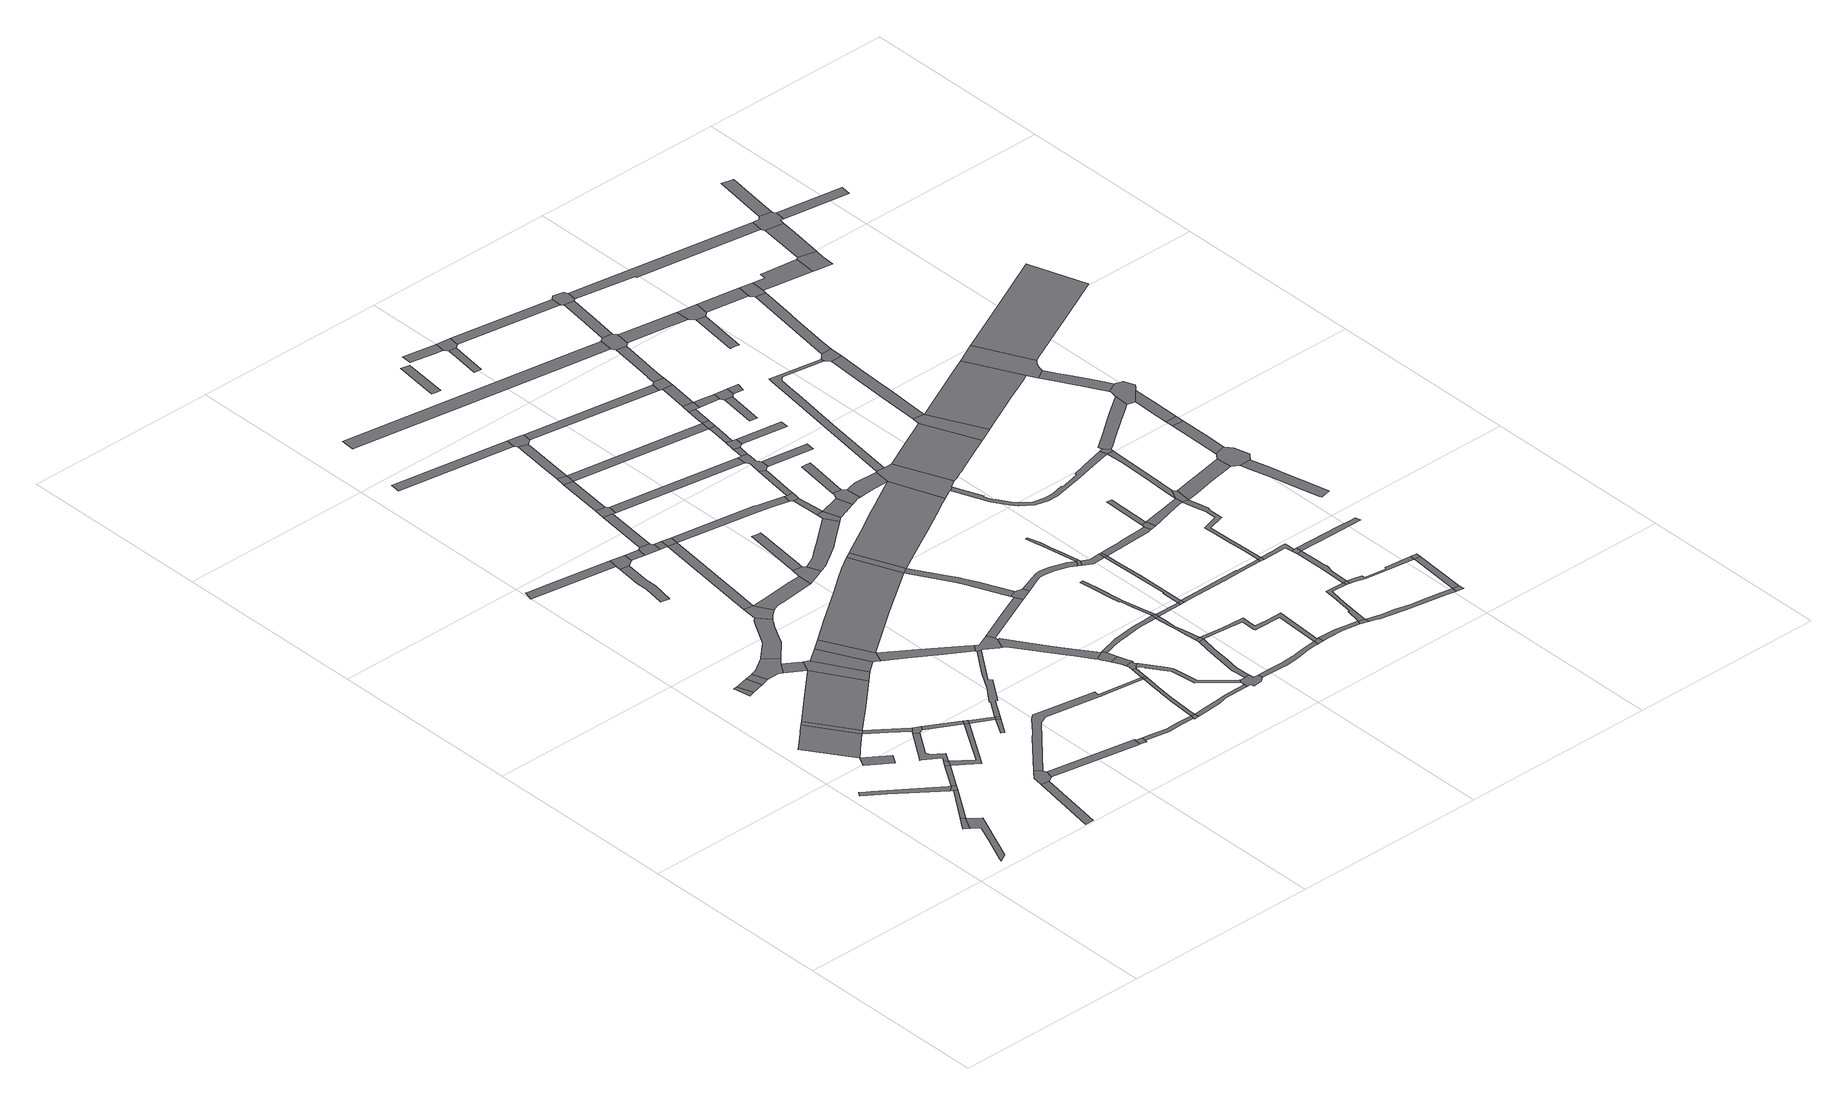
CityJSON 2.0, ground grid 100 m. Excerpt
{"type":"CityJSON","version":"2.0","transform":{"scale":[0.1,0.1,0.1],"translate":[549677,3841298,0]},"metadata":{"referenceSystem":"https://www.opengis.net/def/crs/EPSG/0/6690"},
"CityObjects":{
"road1":{"type":"Road","attributes":{"RoadStructureAttribute.sectionType":"1"},"geometry":[{"type":"MultiSurface","lod":"1","boundaries":[[[0,1,2,3,4,5,6,7,8,9,10,11,12]]]}]},
"road2":{"type":"Road","geometry":[{"type":"MultiSurface","lod":"1","boundaries":[[[13,14,15,16,6,5]]]}]},
"road3":{"type":"Road","attributes":{"RoadStructureAttribute.sectionType":"1"},"geometry":[{"type":"MultiSurface","lod":"1","boundaries":[[[17,18,19,20,21,22,23,24,25,26,27,28,29]]]}]},
"road4":{"type":"Road","attributes":{"RoadStructureAttribute.sectionType":"1"},"geometry":[{"type":"MultiSurface","lod":"1","boundaries":[[[30,13,5,31]]]}]},
"road5":{"type":"Road","geometry":[{"type":"MultiSurface","lod":"1","boundaries":[[[29,28,30,31,32]]]}]},
"road6":{"type":"Road","geometry":[{"type":"MultiSurface","lod":"1","boundaries":[[[33,34,35,36]]]}]},
"road7":{"type":"Road","attributes":{"RoadStructureAttribute.sectionType":"1"},"geometry":[{"type":"MultiSurface","lod":"1","boundaries":[[[37,38,39,40,35,41,42,43]]]}]},
"road8":{"type":"Road","attributes":{"RoadStructureAttribute.sectionType":"1"},"geometry":[{"type":"MultiSurface","lod":"1","boundaries":[[[44,29,32,45]]]}]},
"road9":{"type":"Road","geometry":[{"type":"MultiSurface","lod":"1","boundaries":[[[46,47,37,43,48,49]]]}]},
"road10":{"type":"Road","geometry":[{"type":"MultiSurface","lod":"1","boundaries":[[[50,44,45,51]]]}]},
"road11":{"type":"Road","attributes":{"RoadStructureAttribute.sectionType":"1"},"geometry":[{"type":"MultiSurface","lod":"1","boundaries":[[[52,53,54,55]]]}]},
"road12":{"type":"Road","geometry":[{"type":"MultiSurface","lod":"1","boundaries":[[[56,57,58,59,60]]]}]},
"road13":{"type":"Road","attributes":{"RoadStructureAttribute.sectionType":"1"},"geometry":[{"type":"MultiSurface","lod":"1","boundaries":[[[61,62,63,64,65,50,51,66,67,68,69]]]}]},
"road14":{"type":"Road","attributes":{"RoadStructureAttribute.sectionType":"1"},"geometry":[{"type":"MultiSurface","lod":"1","boundaries":[[[70,71,72,56,60,73]]]}]},
"road15":{"type":"Road","attributes":{"RoadStructureAttribute.sectionType":"1"},"geometry":[{"type":"MultiSurface","lod":"1","boundaries":[[[49,48,74,75,76]]]}]},
"road16":{"type":"Road","attributes":{"RoadStructureAttribute.sectionType":"1"},"geometry":[{"type":"MultiSurface","lod":"1","boundaries":[[[77,78,79,70,73,80,81]]]}]},
"road17":{"type":"Road","geometry":[{"type":"MultiSurface","lod":"1","boundaries":[[[82,83,52,55,84,85,86]]]}]},
"road18":{"type":"Road","attributes":{"RoadStructureAttribute.sectionType":"1"},"geometry":[{"type":"MultiSurface","lod":"1","boundaries":[[[87,88,51,45,89,90]]]}]},
"road19":{"type":"Road","geometry":[{"type":"MultiSurface","lod":"1","boundaries":[[[76,75,61,69,91,92]]]}]},
"road20":{"type":"Road","attributes":{"RoadStructureAttribute.sectionType":"1"},"geometry":[{"type":"MultiSurface","lod":"1","boundaries":[[[93,94,95,46,49,96,97,98]]]}]},
"road21":{"type":"Road","geometry":[{"type":"MultiSurface","lod":"1","boundaries":[[[99,100,77,81,101,102,103,104,105,106]]]}]},
"road22":{"type":"Road","attributes":{"RoadStructureAttribute.sectionType":"1"},"geometry":[{"type":"MultiSurface","lod":"1","boundaries":[[[92,91,87,107]]]}]},
"road23":{"type":"Road","attributes":{"RoadStructureAttribute.sectionType":"1"},"geometry":[{"type":"MultiSurface","lod":"1","boundaries":[[[104,103,93,108]]]}]},
"road24":{"type":"Road","geometry":[{"type":"MultiSurface","lod":"1","boundaries":[[[107,87,90,109]]]}]},
"road25":{"type":"Road","attributes":{"RoadStructureAttribute.sectionType":"1"},"geometry":[{"type":"MultiSurface","lod":"1","boundaries":[[[110,111,112,113,114,115,116,117]]]}]},
"road26":{"type":"Road","attributes":{"RoadStructureAttribute.sectionType":"1"},"geometry":[{"type":"MultiSurface","lod":"1","boundaries":[[[118,85,84,119,120,121]]]}]},
"road27":{"type":"Road","attributes":{"RoadStructureAttribute.sectionType":"1"},"geometry":[{"type":"MultiSurface","lod":"1","boundaries":[[[122,109,90,123,124]]]}]},
"road28":{"type":"Road","geometry":[{"type":"MultiSurface","lod":"1","boundaries":[[[125,108,93,98,126,127]]]}]},
"road29":{"type":"Road","geometry":[{"type":"MultiSurface","lod":"1","boundaries":[[[123,128,129,130]]]}]},
"road30":{"type":"Road","attributes":{"RoadStructureAttribute.sectionType":"1"},"geometry":[{"type":"MultiSurface","lod":"1","boundaries":[[[131,132,133,134,135,136,137,99,106,138,139,140,141,142,143,144,145]]]}]},
"road31":{"type":"Road","geometry":[{"type":"MultiSurface","lod":"1","boundaries":[[[124,123,130,146]]]}]},
"road32":{"type":"Road","attributes":{"RoadStructureAttribute.sectionType":"1"},"geometry":[{"type":"MultiSurface","lod":"1","boundaries":[[[147,127,126,148]]]}]},
"road33":{"type":"Road","attributes":{"RoadStructureAttribute.sectionType":"1"},"geometry":[{"type":"MultiSurface","lod":"1","boundaries":[[[149,150,151,152,153,154,155,156]]]}]},
"road34":{"type":"Road","geometry":[{"type":"MultiSurface","lod":"1","boundaries":[[[157,158,147,148,159,160,161]]]}]},
"road35":{"type":"Road","geometry":[{"type":"MultiSurface","lod":"1","boundaries":[[[162,131,145,163,164,165]]]}]},
"road36":{"type":"Road","geometry":[{"type":"MultiSurface","lod":"1","boundaries":[[[121,120,166,167,168]]]}]},
"road37":{"type":"Road","attributes":{"RoadStructureAttribute.sectionType":"1"},"geometry":[{"type":"MultiSurface","lod":"1","boundaries":[[[169,170,171,172,173,174,175,176,177,82,86,178,179,180,181,182,183,184]]]}]},
"road38":{"type":"Road","geometry":[{"type":"MultiSurface","lod":"1","boundaries":[[[117,116,149,156,185,186]]]}]},
"road39":{"type":"Road","attributes":{"RoadStructureAttribute.sectionType":"1"},"geometry":[{"type":"MultiSurface","lod":"1","boundaries":[[[187,188,189,190,191,124,146,192,193,194,195,196,197,198,199]]]}]},
"road40":{"type":"Road","attributes":{"RoadStructureAttribute.sectionType":"1"},"geometry":[{"type":"MultiSurface","lod":"1","boundaries":[[[186,185,200,201]]]}]},
"road41":{"type":"Road","attributes":{"RoadStructureAttribute.sectionType":"1"},"geometry":[{"type":"MultiSurface","lod":"1","boundaries":[[[202,203,161,160,204,205,206,207]]]}]},
"road42":{"type":"Road","attributes":{"RoadStructureAttribute.sectionType":"1"},"geometry":[{"type":"MultiSurface","lod":"1","boundaries":[[[208,209,162,165,210,211]]]}]},
"road43":{"type":"Road","attributes":{"RoadStructureAttribute.sectionType":"1"},"geometry":[{"type":"MultiSurface","lod":"1","boundaries":[[[212,213,214,168,167,215,216,217,218]]]}]},
"road44":{"type":"Road","geometry":[{"type":"MultiSurface","lod":"1","boundaries":[[[219,201,200,220,221,222]]]}]},
"road45":{"type":"Road","attributes":{"RoadStructureAttribute.sectionType":"1"},"geometry":[{"type":"MultiSurface","lod":"1","boundaries":[[[223,224,225,165,164,226,227,228,229,230,231,232,233]]]}]},
"road46":{"type":"Road","attributes":{"RoadStructureAttribute.sectionType":"1"},"geometry":[{"type":"MultiSurface","lod":"1","boundaries":[[[221,220,208,234]]]}]},
"road47":{"type":"Road","attributes":{"RoadStructureAttribute.sectionType":"1"},"geometry":[{"type":"MultiSurface","lod":"1","boundaries":[[[235,219,222,236]]]}]},
"road48":{"type":"Road","geometry":[{"type":"MultiSurface","lod":"1","boundaries":[[[234,208,211,237]]]}]},
"road49":{"type":"Road","attributes":{"RoadStructureAttribute.sectionType":"1"},"geometry":[{"type":"MultiSurface","lod":"1","boundaries":[[[238,239,240,241,242,157,161,243,244,245,246,247]]]}]},
"road50":{"type":"Road","attributes":{"RoadStructureAttribute.sectionType":"1"},"geometry":[{"type":"MultiSurface","lod":"1","boundaries":[[[248,249,250,251]]]}]},
"road51":{"type":"Road","geometry":[{"type":"MultiSurface","lod":"1","boundaries":[[[218,217,252,253,254]]]}]},
"road52":{"type":"Road","geometry":[{"type":"MultiSurface","lod":"1","boundaries":[[[255,256,257,258,259,207,206,260,187,199,261,262,263,264,265,266,267]]]}]},
"road53":{"type":"Road","geometry":[{"type":"MultiSurface","lod":"1","boundaries":[[[268,235,236,269,270,271]]]}]},
"road54":{"type":"Road","attributes":{"RoadStructureAttribute.sectionType":"1"},"geometry":[{"type":"MultiSurface","lod":"1","boundaries":[[[183,272,273,274,218,254,275,276,277,278,279]]]}]},
"road55":{"type":"Road","geometry":[{"type":"MultiSurface","lod":"1","boundaries":[[[280,223,233,281,282,283,284]]]}]},
"road56":{"type":"Road","attributes":{"RoadStructureAttribute.sectionType":"1"},"geometry":[{"type":"MultiSurface","lod":"1","boundaries":[[[285,268,271,286]]]}]},
"road57":{"type":"Road","attributes":{"RoadStructureAttribute.sectionType":"1"},"geometry":[{"type":"MultiSurface","lod":"1","boundaries":[[[287,288,289,290,266,265,291,292,293,294,295,296,297]]]}]},
"road58":{"type":"Road","geometry":[{"type":"MultiSurface","lod":"1","boundaries":[[[298,285,286,299]]]}]},
"road59":{"type":"Road","attributes":{"RoadStructureAttribute.sectionType":"1"},"geometry":[{"type":"MultiSurface","lod":"1","boundaries":[[[300,301,302,303,304,280,284]]]}]},
"road60":{"type":"Road","geometry":[{"type":"MultiSurface","lod":"1","boundaries":[[[184,183,279,305]]]}]},
"road61":{"type":"Road","attributes":{"RoadStructureAttribute.sectionType":"1"},"geometry":[{"type":"MultiSurface","lod":"1","boundaries":[[[306,184,305,307]]]}]},
"road62":{"type":"Road","attributes":{"RoadStructureAttribute.sectionType":"1"},"geometry":[{"type":"MultiSurface","lod":"1","boundaries":[[[308,309,310,311,254,253,312,313,314,315,316,317]]]}]},
"road63":{"type":"Road","geometry":[{"type":"MultiSurface","lod":"1","boundaries":[[[318,297,296,319,320,321,322,323,324]]]}]},
"road64":{"type":"Road","geometry":[{"type":"MultiSurface","lod":"1","boundaries":[[[325,326,327,328,329,306,307,330,331]]]}]},
"road65":{"type":"Road","attributes":{"RoadStructureAttribute.sectionType":"1"},"geometry":[{"type":"MultiSurface","lod":"1","boundaries":[[[332,322,321,333,327,326]]]}]},
"road66":{"type":"Road","attributes":{"RoadStructureAttribute.sectionType":"1"},"geometry":[{"type":"MultiSurface","lod":"1","boundaries":[[[334,335,298,299,336]]]}]},
"road67":{"type":"Road","attributes":{"RoadStructureAttribute.sectionType":"1"},"geometry":[{"type":"MultiSurface","lod":"1","boundaries":[[[337,338,255,267,339]]]}]},
"road68":{"type":"Road","attributes":{"RoadStructureAttribute.sectionType":"1"},"geometry":[{"type":"MultiSurface","lod":"1","boundaries":[[[340,341,237,211,342,343,344,345,346,347]]]}]},
"road69":{"type":"Road","attributes":{"RoadStructureAttribute.sectionType":"1"},"geometry":[{"type":"MultiSurface","lod":"1","boundaries":[[[348,349,350,351,352,353,331,330,354,355,356,357,358,359]]]}]},
"road70":{"type":"Road","geometry":[{"type":"MultiSurface","lod":"1","boundaries":[[[360,251,250,334,336,361,362]]]}]},
"road71":{"type":"Road","geometry":[{"type":"MultiSurface","lod":"1","boundaries":[[[363,364,238,247,365]]]}]},
"road72":{"type":"Road","attributes":{"RoadStructureAttribute.sectionType":"1"},"geometry":[{"type":"MultiSurface","lod":"1","boundaries":[[[366,367,368,369,283,282,370,371,372,373,374]]]}]},
"road73":{"type":"Road","attributes":{"RoadStructureAttribute.sectionType":"1"},"geometry":[{"type":"MultiSurface","lod":"1","boundaries":[[[375,376,377,378,379,380,365,247,381,382,383,384,385,386,387]]]}]},
"road74":{"type":"Road","attributes":{"RoadStructureAttribute.sectionType":"1"},"geometry":[{"type":"MultiSurface","lod":"1","boundaries":[[[270,269,388,389]]]}]},
"road75":{"type":"Road","geometry":[{"type":"MultiSurface","lod":"1","boundaries":[[[390,391,392,393,394,395,359,358,396,397,398,399,317,316,400,401,402,403,404]]]}]},
"road76":{"type":"Road","attributes":{"RoadStructureAttribute.sectionType":"1"},"geometry":[{"type":"MultiSurface","lod":"1","boundaries":[[[405,406,407,408,318,324,409,410,411,412,413]]]}]},
"road77":{"type":"Road","geometry":[{"type":"MultiSurface","lod":"1","boundaries":[[[414,387,386,337,339,415,416,417]]]}]},
"road78":{"type":"Road","attributes":{"RoadStructureAttribute.sectionType":"1"},"geometry":[{"type":"MultiSurface","lod":"1","boundaries":[[[418,419,420,421,422,423,424,425,426,427,393,392]]]}]},
"road79":{"type":"Road","attributes":{"RoadStructureAttribute.sectionType":"1"},"geometry":[{"type":"MultiSurface","lod":"1","boundaries":[[[428,429,430,431,432]]]}]},
"road80":{"type":"Road","attributes":{"RoadStructureAttribute.sectionType":"1"},"geometry":[{"type":"MultiSurface","lod":"1","boundaries":[[[299,286,433,434]]]}]},
"road81":{"type":"Road","geometry":[{"type":"MultiSurface","lod":"1","boundaries":[[[435,436,366,374,437]]]}]},
"road82":{"type":"Road","attributes":{"RoadStructureAttribute.sectionType":"1"},"geometry":[{"type":"MultiSurface","lod":"1","boundaries":[[[438,439,440,441,442,443,444,445]]]}]},
"road83":{"type":"Road","attributes":{"RoadStructureAttribute.sectionType":"1"},"geometry":[{"type":"MultiSurface","lod":"1","boundaries":[[[446,436,435,447,448]]]}]},
"road84":{"type":"Road","geometry":[{"type":"MultiSurface","lod":"1","boundaries":[[[449,450,423,422]]]}]},
"road85":{"type":"Road","geometry":[{"type":"MultiSurface","lod":"1","boundaries":[[[347,346,451,446,448,452,453,454,455]]]}]},
"road86":{"type":"Road","attributes":{"RoadStructureAttribute.sectionType":"1"},"geometry":[{"type":"MultiSurface","lod":"1","boundaries":[[[456,457,458,459,413,460,461,462,450,449]]]}]},
"road87":{"type":"Road","attributes":{"RoadStructureAttribute.sectionType":"1"},"geometry":[{"type":"MultiSurface","lod":"1","boundaries":[[[463,435,437,464,465,466,467,468,469]]]}]},
"road88":{"type":"Road","geometry":[{"type":"MultiSurface","lod":"1","boundaries":[[[405,413,459,470]]]}]},
"road89":{"type":"Road","attributes":{"RoadStructureAttribute.sectionType":"1"},"geometry":[{"type":"MultiSurface","lod":"1","boundaries":[[[471,472,473,474,475,476,477,404,403,478,479,480,481,482,483,484]]]}]},
"road90":{"type":"Road","attributes":{"RoadStructureAttribute.sectionType":"1"},"geometry":[{"type":"MultiSurface","lod":"1","boundaries":[[[485,486,487,488,489,490,491,492,493,494,495,363,365,496,497,498,499,500,501,502,503]]]}]},
"road91":{"type":"Road","attributes":{"RoadStructureAttribute.sectionType":"1"},"geometry":[{"type":"MultiSurface","lod":"1","boundaries":[[[504,505,455,454,506,507,508]]]}]},
"road92":{"type":"Road","attributes":{"RoadStructureAttribute.sectionType":"1"},"geometry":[{"type":"MultiSurface","lod":"1","boundaries":[[[509,510,511,512,513,514,515,516,517,518,405,470]]]}]},
"road93":{"type":"Road","attributes":{"RoadStructureAttribute.sectionType":"1"},"geometry":[{"type":"MultiSurface","lod":"1","boundaries":[[[519,520,521,522,523,417,416,524,525,526,527,528,529,530]]]}]},
"road94":{"type":"Road","attributes":{"RoadStructureAttribute.sectionType":"1"},"geometry":[{"type":"MultiSurface","lod":"1","boundaries":[[[362,361,531,532]]]}]},
"road95":{"type":"Road","attributes":{"RoadStructureAttribute.sectionType":"1"},"geometry":[{"type":"MultiSurface","lod":"1","boundaries":[[[470,459,533,534,535]]]}]},
"road96":{"type":"Road","attributes":{"RoadStructureAttribute.sectionType":"1"},"geometry":[{"type":"MultiSurface","lod":"1","boundaries":[[[536,537,538,539,540]]]}]},
"road97":{"type":"Road","geometry":[{"type":"MultiSurface","lod":"1","boundaries":[[[541,542,463,469,543,544,545,546,547,548,549,550]]]}]},
"road98":{"type":"Road","attributes":{"RoadStructureAttribute.sectionType":"1"},"geometry":[{"type":"MultiSurface","lod":"1","boundaries":[[[551,552,553,554,555,556,449,422,557,558,559,560,561,562,563,471,564]]]}]},
"road99":{"type":"Road","geometry":[{"type":"MultiSurface","lod":"1","boundaries":[[[389,388,565,566,567,504,508,568,569,570,571,572,573,574,575,576,577]]]}]},
"road100":{"type":"Road","geometry":[{"type":"MultiSurface","lod":"1","boundaries":[[[578,579,580,581]]]}]},
"road101":{"type":"Road","attributes":{"RoadStructureAttribute.sectionType":"1"},"geometry":[{"type":"MultiSurface","lod":"1","boundaries":[[[582,583,584,577,576,585]]]}]},
"road102":{"type":"Road","geometry":[{"type":"MultiSurface","lod":"1","boundaries":[[[586,535,534,587]]]}]},
"road103":{"type":"Road","attributes":{"RoadStructureAttribute.sectionType":"1"},"geometry":[{"type":"MultiSurface","lod":"1","boundaries":[[[588,589,590,591,541,550]]]}]},
"road104":{"type":"Road","geometry":[{"type":"MultiSurface","lod":"1","boundaries":[[[592,530,529,593,594]]]}]},
"road105":{"type":"Road","geometry":[{"type":"MultiSurface","lod":"1","boundaries":[[[595,582,585,596,597,598,599,600,601]]]}]},
"road106":{"type":"Road","geometry":[{"type":"MultiSurface","lod":"1","boundaries":[[[540,539,578,581,602,603]]]}]},
"road107":{"type":"Road","geometry":[{"type":"MultiSurface","lod":"1","boundaries":[[[604,564,471,484,605]]]}]},
"road108":{"type":"Road","attributes":{"RoadStructureAttribute.sectionType":"1"},"geometry":[{"type":"MultiSurface","lod":"1","boundaries":[[[606,607,608,609,610,611,612,613,614,530,592]]]}]},
"road109":{"type":"Road","geometry":[{"type":"MultiSurface","lod":"1","boundaries":[[[615,616,548,547,617,618,619,620,621,485,622]]]}]},
"road110":{"type":"Road","attributes":{"RoadStructureAttribute.sectionType":"1"},"geometry":[{"type":"MultiSurface","lod":"1","boundaries":[[[623,624,595,601,625,626]]]}]},
"road111":{"type":"Road","attributes":{"RoadStructureAttribute.sectionType":"1"},"geometry":[{"type":"MultiSurface","lod":"1","boundaries":[[[627,628,629,630,631,632,633,634,635,636,637,535,586]]]}]},
"road112":{"type":"Road","attributes":{"RoadStructureAttribute.sectionType":"1"},"geometry":[{"type":"MultiSurface","lod":"1","boundaries":[[[638,594,593,639,632,640]]]}]},
"road113":{"type":"Road","attributes":{"RoadStructureAttribute.sectionType":"1"},"geometry":[{"type":"MultiSurface","lod":"1","boundaries":[[[641,642,643,644,571,570]]]}]},
"road114":{"type":"Road","geometry":[{"type":"MultiSurface","lod":"1","boundaries":[[[434,433,623,626,645,646]]]}]},
"road115":{"type":"Road","geometry":[{"type":"MultiSurface","lod":"1","boundaries":[[[647,640,632,631]]]}]},
"road116":{"type":"Road","attributes":{"RoadStructureAttribute.sectionType":"1"},"geometry":[{"type":"MultiSurface","lod":"1","boundaries":[[[648,649,650,434,646,651]]]}]},
"road117":{"type":"Road","attributes":{"RoadStructureAttribute.sectionType":"1"},"geometry":[{"type":"MultiSurface","lod":"1","boundaries":[[[652,653,654,599,598]]]}]},
"road118":{"type":"Road","attributes":{"RoadStructureAttribute.sectionType":"1"},"geometry":[{"type":"MultiSurface","lod":"1","boundaries":[[[655,656,604,605,657,658,659,660]]]}]},
"road119":{"type":"Road","geometry":[{"type":"MultiSurface","lod":"1","boundaries":[[[661,648,651,662,663,664]]]}]},
"road120":{"type":"Road","geometry":[{"type":"MultiSurface","lod":"1","boundaries":[[[665,666,622,485,503,667,668,669,670,671,672,673,674]]]}]},
"road121":{"type":"Road","attributes":{"RoadStructureAttribute.sectionType":"1"},"geometry":[{"type":"MultiSurface","lod":"1","boundaries":[[[675,676,677,661,664,678]]]}]},
"road122":{"type":"Road","attributes":{"RoadStructureAttribute.sectionType":"1"},"geometry":[{"type":"MultiSurface","lod":"1","boundaries":[[[679,680,681,682,683,586,587,684,685,686,687,688,689]]]}]},
"road123":{"type":"Road","attributes":{"RoadStructureAttribute.sectionType":"1"},"geometry":[{"type":"MultiSurface","lod":"1","boundaries":[[[690,664,663,691,692]]]}]},
"road124":{"type":"Road","geometry":[{"type":"MultiSurface","lod":"1","boundaries":[[[693,694,532,531,675,678,695]]]}]},
"road125":{"type":"Road","attributes":{"RoadStructureAttribute.sectionType":"1"},"geometry":[{"type":"MultiSurface","lod":"1","boundaries":[[[696,697,698,699,700,701,647,631,702,703,704,705,706]]]}]},
"road126":{"type":"Road","attributes":{"RoadStructureAttribute.sectionType":"1"},"geometry":[{"type":"MultiSurface","lod":"1","boundaries":[[[707,708,709,710,711]]]}]},
"road127":{"type":"Road","geometry":[{"type":"MultiSurface","lod":"1","boundaries":[[[660,659,712,713,714]]]}]},
"road128":{"type":"Road","attributes":{"RoadStructureAttribute.sectionType":"1"},"geometry":[{"type":"MultiSurface","lod":"1","boundaries":[[[603,602,715,716]]]}]},
"road129":{"type":"Road","geometry":[{"type":"MultiSurface","lod":"1","boundaries":[[[692,691,707,711,717,718]]]}]},
"road130":{"type":"Road","attributes":{"RoadStructureAttribute.sectionType":"1"},"geometry":[{"type":"MultiSurface","lod":"1","boundaries":[[[719,720,721,722,723,693,695,724,725]]]}]},
"road131":{"type":"Road","attributes":{"RoadStructureAttribute.sectionType":"1"},"geometry":[{"type":"MultiSurface","lod":"1","boundaries":[[[726,727,728,729,660,714,730,731,732,733,734,735]]]}]},
"road132":{"type":"Road","geometry":[{"type":"MultiSurface","lod":"1","boundaries":[[[736,737,738,718,717]]]}]},
"road133":{"type":"Road","geometry":[{"type":"MultiSurface","lod":"1","boundaries":[[[739,740,741,742,696,706,743]]]}]},
"road134":{"type":"Road","geometry":[{"type":"MultiSurface","lod":"1","boundaries":[[[744,745,746,445,444,719,725,747,748,749,750]]]}]},
"road135":{"type":"Road","attributes":{"RoadStructureAttribute.sectionType":"1"},"geometry":[{"type":"MultiSurface","lod":"1","boundaries":[[[751,752,672,671,753,754,755,756,757,758]]]}]},
"road136":{"type":"Road","geometry":[{"type":"MultiSurface","lod":"1","boundaries":[[[759,689,688,760]]]}]},
"road137":{"type":"Road","geometry":[{"type":"MultiSurface","lod":"1","boundaries":[[[761,762,763,741,740]]]}]},
"road138":{"type":"Road","attributes":{"RoadStructureAttribute.sectionType":"1"},"geometry":[{"type":"MultiSurface","lod":"1","boundaries":[[[764,765,766,767,665,674,768,769,770,771,772,773,774]]]}]},
"road139":{"type":"Road","attributes":{"RoadStructureAttribute.sectionType":"1"},"geometry":[{"type":"MultiSurface","lod":"1","boundaries":[[[775,776,777,778,779,780,713,712,781,782,783,784,785,786,787,788,789]]]}]},
"road140":{"type":"Road","geometry":[{"type":"MultiSurface","lod":"1","boundaries":[[[790,735,734,791]]]}]},
"road141":{"type":"Road","attributes":{"RoadStructureAttribute.sectionType":"1"},"geometry":[{"type":"MultiSurface","lod":"1","boundaries":[[[792,793,794,795,796,797,798,799,800,801,802,803,804,805,806,669,668,807,808,809,810,811,812,813,814,815,816,817,818,819]]]}]},
"road142":{"type":"Road","attributes":{"RoadStructureAttribute.sectionType":"1"},"geometry":[{"type":"MultiSurface","lod":"1","boundaries":[[[820,821,822,744,750,823,824,825]]]}]},
"road143":{"type":"Road","attributes":{"RoadStructureAttribute.sectionType":"1"},"geometry":[{"type":"MultiSurface","lod":"1","boundaries":[[[826,827,828,759,760,829,830,831,832]]]}]},
"road144":{"type":"Road","attributes":{"RoadStructureAttribute.sectionType":"1"},"geometry":[{"type":"MultiSurface","lod":"1","boundaries":[[[833,834,835,836,837,838,839,735,790]]]}]},
"road145":{"type":"Road","attributes":{"RoadStructureAttribute.sectionType":"1"},"geometry":[{"type":"MultiSurface","lod":"1","boundaries":[[[840,841,842,843,739,743,844,845,846,847]]]}]},
"road146":{"type":"Road","attributes":{"RoadStructureAttribute.sectionType":"1"},"geometry":[{"type":"MultiSurface","lod":"1","boundaries":[[[847,848,849,850,851,852,853,854,855,856,857,689,759,858,859,860,861,862,863,864,865]]]}]},
"road147":{"type":"Road","geometry":[{"type":"MultiSurface","lod":"1","boundaries":[[[832,831,838,837,866]]]}]},
"road148":{"type":"Road","geometry":[{"type":"MultiSurface","lod":"1","boundaries":[[[867,716,715,820,825,868,869,870,871]]]}]},
"road149":{"type":"Road","attributes":{"RoadStructureAttribute.sectionType":"1"},"geometry":[{"type":"MultiSurface","lod":"1","boundaries":[[[748,747,872,873,874,875]]]}]},
"road150":{"type":"Road","geometry":[{"type":"MultiSurface","lod":"1","boundaries":[[[876,877,878,751,758,879,880,881,882]]]}]},
"road151":{"type":"Road"},
"road152":{"type":"Road","attributes":{"RoadStructureAttribute.sectionType":"1"},"geometry":[{"type":"MultiSurface","lod":"1","boundaries":[[[883,884,885,886,887,888,889,890,891,790,791,892,893,894,895]]]}]},
"road153":{"type":"Road","geometry":[{"type":"MultiSurface","lod":"1","boundaries":[[[896,840,847,865,897]]]}]},
"road154":{"type":"Road","geometry":[{"type":"MultiSurface","lod":"1","boundaries":[[[789,788,898,899]]]}]},
"road155":{"type":"Road","attributes":{"RoadStructureAttribute.sectionType":"1"},"geometry":[{"type":"MultiSurface","lod":"1","boundaries":[[[900,901,902,903,904,905,906,907,908,909,910,911,876,882]]]}]},
"road156":{"type":"Road","attributes":{"RoadStructureAttribute.sectionType":"1"},"geometry":[{"type":"MultiSurface","lod":"1","boundaries":[[[912,913,914,915,916,917]]]}]},
"road157":{"type":"Road","attributes":{"RoadStructureAttribute.sectionType":"1"},"geometry":[{"type":"MultiSurface","lod":"1","boundaries":[[[818,918,919,920,921,840,896,922,923,924]]]}]},
"road158":{"type":"Road","attributes":{"RoadStructureAttribute.sectionType":"1"},"geometry":[{"type":"MultiSurface","lod":"1","boundaries":[[[925,926,789,899,927]]]}]},
"road159":{"type":"Road","attributes":{"RoadStructureAttribute.sectionType":"1"},"geometry":[{"type":"MultiSurface","lod":"1","boundaries":[[[928,929,930,866,837,931,932,933,934]]]}]},
"road160":{"type":"Road","geometry":[{"type":"MultiSurface","lod":"1","boundaries":[[[875,874,935,936,912,917,937,938,939]]]}]},
"road161":{"type":"Road","geometry":[{"type":"MultiSurface","lod":"1","boundaries":[[[895,894,925,927,940]]]}]},
"road162":{"type":"Road","geometry":[{"type":"MultiSurface","lod":"1","boundaries":[[[941,819,818,924,942]]]}]},
"road163":{"type":"Road","geometry":[{"type":"MultiSurface","lod":"1","boundaries":[[[943,944,945,946,774,773,947,908,907]]]}]},
"road164":{"type":"Road","attributes":{"RoadStructureAttribute.sectionType":"1"},"geometry":[{"type":"MultiSurface","lod":"1","boundaries":[[[948,949,950,951,952,897,865,953,954,955,956,957,958,959]]]}]},
"road165":{"type":"Road","attributes":{"RoadStructureAttribute.sectionType":"1"},"geometry":[{"type":"MultiSurface","lod":"1","boundaries":[[[960,961,962,882,881,963,964,965,966,967,968]]]}]},
"road166":{"type":"Road","attributes":{"RoadStructureAttribute.sectionType":"1"},"geometry":[{"type":"MultiSurface","lod":"1","boundaries":[[[939,938,969,970]]]}]},
"road167":{"type":"Road","attributes":{"RoadStructureAttribute.sectionType":"1"},"geometry":[{"type":"MultiSurface","lod":"1","boundaries":[[[971,972,944,943,973,974,975,976,977,978]]]}]},
"road168":{"type":"Road","attributes":{"RoadStructureAttribute.sectionType":"1"},"geometry":[{"type":"MultiSurface","lod":"1","boundaries":[[[979,980,981,982,983,984,941,942,985,986,987,988,989]]]}]},
"road169":{"type":"Road","attributes":{"RoadStructureAttribute.sectionType":"1"},"geometry":[{"type":"MultiSurface","lod":"1","boundaries":[[[990,991,992,993,994,995,996,997,998,999,1000,1001]]]}]},
"road170":{"type":"Road","geometry":[{"type":"MultiSurface","lod":"1","boundaries":[[[1002,1003,1004,948,959,990,1001,1005,1006,1007]]]}]},
"road171":{"type":"Road","attributes":{"RoadStructureAttribute.sectionType":"1"},"geometry":[{"type":"MultiSurface","lod":"1","boundaries":[[[869,868,1008,1009,1010,1011]]]}]},
"road172":{"type":"Road","geometry":[{"type":"MultiSurface","lod":"1","boundaries":[[[970,969,1012,1013,971,978,1014,1015]]]}]},
"road173":{"type":"Road","attributes":{"RoadStructureAttribute.sectionType":"1"},"geometry":[{"type":"MultiSurface","lod":"1","boundaries":[[[1016,1017,1003,1002,1018,1019]]]}]},
"road174":{"type":"Road","geometry":[{"type":"MultiSurface","lod":"1","boundaries":[[[1020,960,968,1021,1022,1023,1024,1025,1026,1027,1028,1029,1030,1031,1032,1033,1034,1035]]]}]},
"road175":{"type":"Road","geometry":[{"type":"MultiSurface","lod":"1","boundaries":[[[1036,1037,1016,1019]]]}]},
"road176":{"type":"Road","attributes":{"RoadStructureAttribute.sectionType":"1"},"geometry":[{"type":"MultiSurface","lod":"1","boundaries":[[[1038,1039,1040,1041,1023,1022,1042,1043,1044,1045,1046,1047]]]}]},
"road177":{"type":"Road","attributes":{"RoadStructureAttribute.sectionType":"1"},"geometry":[{"type":"MultiSurface","lod":"1","boundaries":[[[1048,1049,1050,1051,1037,1036]]]}]},
"road178":{"type":"Road","attributes":{"RoadStructureAttribute.sectionType":"1"},"geometry":[{"type":"MultiSurface","lod":"1","boundaries":[[[1052,1053,1054,1015,1014,1055,1056,1057,1058]]]}]},
"road179":{"type":"Road","geometry":[{"type":"MultiSurface","lod":"1","boundaries":[[[1059,1060,1047,1046,1061,1062,1063,979,989,1050,1049,1064,1065,1066]]]}]},
"road180":{"type":"Road","geometry":[{"type":"MultiSurface","lod":"1","boundaries":[[[1067,1058,1057,1068,1069,1070,1071]]]}]},
"road181":{"type":"Road","attributes":{"RoadStructureAttribute.sectionType":"1"},"geometry":[{"type":"MultiSurface","lod":"1","boundaries":[[[1072,1067,1071,1073,1074]]]}]},
"road182":{"type":"Road","attributes":{"RoadStructureAttribute.sectionType":"1"},"geometry":[{"type":"MultiSurface","lod":"1","boundaries":[[[1075,1076,1020,1035,1077,1078,1079,1080,1081,1082,1083]]]}]},
"road183":{"type":"Road","geometry":[{"type":"MultiSurface","lod":"1","boundaries":[[[1084,1085,1086,1087,1088,1011,1010,1089,1072,1074,1090,1091,1092,1093,1094,1095,1096,1097]]]}]},
"road184":{"type":"Road","attributes":{"RoadStructureAttribute.sectionType":"1"},"geometry":[{"type":"MultiSurface","lod":"1","boundaries":[[[1098,1099,1084,1097,1100,1101]]]}]},
"road185":{"type":"Road","attributes":{"RoadStructureAttribute.sectionType":"1"},"geometry":[{"type":"MultiSurface","lod":"1","boundaries":[[[1093,1092,1102,1103]]]}]}
},
"vertices":[
[308,293,0],[320,320,0],[331,347,0],[283,387,0],[280,390,0],[274,395,0],[237,326,0],[275,296,0],[230,190,0],[177,70,0],[175,67,0],[170,55,0],[213,79,0],
[260,417,0],[229,371,0],[215,351,0],[211,346,0],
[385,626,0],[110,823,0],[92,836,0],[81,844,0],[64,856,0],[50,836,0],[64,825,0],[77,815,0],[147,763,0],[260,678,0],[261,678,0],[367,596,0],[393,620,0],
[379,588,0],[396,580,0],
[413,607,0],
[331,913,0],[361,962,0],[243,1046,0],[217,994,0],
[225,1403,0],[217,1396,0],[151,1332,0],[92,1276,0],[274,1077,0],[288,1091,0],[375,1174,0],
[477,750,0],[497,737,0],
[245,1422,0],[233,1410,0],[376,1172,0],[394,1192,0],
[496,778,0],[513,767,0],
[690,362,0],[628,8,0],[673,9,0],[732,355,0],
[213,1804,0],[193,1802,0],[193,1800,0],[211,1716,0],[239,1725,0],
[540,1027,0],[428,861,0],[425,855,0],[432,851,0],[510,800,0],[544,817,0],[485,858,0],[480,881,0],[565,1009,0],
[284,1821,0],[223,1806,0],[220,1805,0],[305,1742,0],
[465,1103,0],[547,1038,0],[565,1058,0],
[325,1830,0],[294,1822,0],[294,1824,0],[326,1748,0],[349,1754,0],
[736,459,0],[699,417,0],[762,375,0],[771,415,0],[766,433,0],
[755,927,0],[607,691,0],[607,654,0],[773,916,0],
[589,1017,0],[601,1039,0],
[524,1686,0],[521,1682,0],[389,1558,0],[399,1197,0],[527,1316,0],[667,1447,0],
[433,1889,0],[358,1841,0],[411,1755,0],[418,1755,0],[434,1745,0],[473,1804,0],[476,1808,0],[497,1830,0],
[763,947,0],
[554,1750,0],
[781,937,0],
[132,2932,0],[25,2949,0],[19,2950,0],[15,2951,0],[2,2902,0],[5,2902,0],[444,2833,0],[449,2881,0],
[1221,335,0],[1212,295,0],[1214,295,0],[1220,330,0],
[789,932,0],[877,857,0],[889,876,0],
[573,1738,0],[718,1496,0],[582,1731,0],
[825,770,0],[840,758,0],[897,846,0],
[622,2135,0],[609,2121,0],[590,2092,0],[578,2073,0],[531,1990,0],[520,1970,0],[439,1895,0],[585,1924,0],[596,1944,0],[601,1952,0],[604,1958,0],[639,2022,0],[661,2058,0],[665,2064,0],[673,2073,0],
[906,860,0],
[656,1785,0],[776,1542,0],
[441,2805,0],[423,2670,0],[424,2613,0],[403,2501,0],[448,2493,0],[471,2610,0],[469,2668,0],[486,2796,0],
[714,1827,0],[706,1821,0],[787,1536,0],[808,1523,0],[834,1585,0],
[633,2217,0],[691,2094,0],[727,2121,0],[681,2208,0],
[1249,287,0],[1252,300,0],[1254,324,0],
[1336,693,0],[1334,693,0],[1334,698,0],[1336,718,0],[1020,773,0],[996,755,0],[928,676,0],[922,669,0],[907,654,0],[1006,705,0],[1051,723,0],[1331,678,0],[1334,677,0],[1356,673,0],[1560,645,0],[1563,662,0],
[522,2820,0],[528,2868,0],
[1165,1291,0],[1071,1158,0],[1009,1057,0],[947,976,0],[951,969,0],[972,964,0],[982,960,0],[1068,1083,0],[1070,1086,0],[1068,1089,0],[1065,1093,0],[1058,1105,0],[1185,1284,0],
[592,2809,0],[599,2856,0],
[1156,1358,0],[965,1491,0],[908,1461,0],[1043,1377,0],[1164,1301,0],[1188,1335,0],
[710,2790,0],[648,2325,0],[697,2326,0],[760,2782,0],
[1442,301,0],[1379,301,0],[1293,316,0],[1376,279,0],[1443,280,0],[1517,281,0],[1523,301,0],
[616,2867,0],[672,2796,0],[677,2843,0],[667,2858,0],
[980,2237,0],[901,2230,0],[778,2217,0],[753,2133,0],[766,2136,0],[768,2137,0],[792,2139,0],[796,2139,0],[809,2140,0],[877,2147,0],[978,2160,0],
[716,2837,0],
[653,3144,0],[702,3134,0],
[766,2829,0],
[1229,2199,0],[1157,2155,0],[1095,2109,0],[1006,2042,0],[840,1922,0],[839,1589,0],[1090,1774,0],[1248,1887,0],[1332,1945,0],[1334,1946,0],
[137,3946,0],[131,3895,0],[728,3801,0],[736,3852,0],
[1518,273,0],[1544,275,0],[1542,299,0],
[1275,1352,0],[1216,1326,0],[1208,1322,0],[1206,1321,0],[1198,1327,0],[1164,1299,0],[1188,1288,0],[1188,1289,0],[1196,1284,0],[1257,1245,0],[1266,1239,0],[1292,1299,0],[1293,1313,0],
[661,3202,0],[716,3132,0],[721,3180,0],[710,3192,0],
[1554,601,0],[1544,522,0],[1535,446,0],[1545,344,0],[1551,422,0],[1556,476,0],[1567,560,0],[1578,641,0],
[988,2287,0],[1049,2188,0],[1079,2200,0],[1052,2266,0],[1038,2280,0],
[693,3441,0],[742,3432,0],
[1494,1013,0],[1435,1096,0],[1374,1186,0],[1305,1297,0],[1284,1228,0],[1435,1009,0],[1457,977,0],[1481,941,0],[1506,904,0],[1513,895,0],[1560,920,0],
[700,3492,0],[749,3482,0],
[1044,2329,0],[1077,2590,0],[1055,2594,0],[1032,2597,0],[994,2329,0],
[1580,654,0],
[1572,732,0],[1590,726,0],
[1772,316,0],[1726,316,0],[1692,312,0],[1601,305,0],[1603,279,0],[1678,285,0],[1726,298,0],[1765,299,0],[1855,301,0],[1855,317,0],
[1570,923,0],[1518,885,0],[1521,879,0],[1543,837,0],[1592,851,0],[1584,877,0],[1577,901,0],
[1608,763,0],[1614,775,0],[1571,770,0],[1575,757,0],[1575,751,0],[1595,736,0],[1615,755,0],
[1600,822,0],[1565,790,0],
[739,3786,0],[715,3608,0],[786,3772,0],
[1563,1483,0],[1432,1424,0],[1581,1444,0],
[1209,2756,0],[1196,2759,0],[763,2782,0],[1136,2722,0],[1159,2719,0],[1240,2702,0],[1330,2682,0],[1341,2725,0],
[1865,358,0],[1726,480,0],[1712,602,0],[1707,619,0],[1686,652,0],[1623,746,0],[1626,704,0],[1623,704,0],[1689,607,0],[1703,474,0],[1854,339,0],[1864,353,0],
[810,3840,0],[813,3790,0],[820,3838,0],
[1262,2219,0],[1246,2209,0],[1364,1963,0],
[1353,2488,0],[1218,2378,0],[1158,2331,0],[1117,2298,0],[1114,2214,0],[1180,2256,0],[1242,2299,0],[1282,2332,0],[1391,2421,0],
[1554,1610,0],[1526,1675,0],[1521,1686,0],[1496,1735,0],[1483,1759,0],[1455,1809,0],[1453,1738,0],[1478,1684,0],[1484,1669,0],[1492,1652,0],[1545,1525,0],[1556,1499,0],[1595,1516,0],
[1385,3028,0],[1390,3077,0],
[1925,330,0],[1921,330,0],[1920,356,0],[1894,355,0],[1880,354,0],[1867,353,0],[1858,335,0],[1855,326,0],[1855,325,0],[1855,318,0],[1877,301,0],[1879,281,0],[1925,286,0],[1949,306,0],[1949,329,0],
[1912,974,0],[1856,972,0],[1797,970,0],[1674,952,0],[1639,917,0],[1679,927,0],[1735,935,0],[1810,945,0],[1909,949,0],
[1627,1505,0],[1631,1467,0],[1646,1474,0],[1633,1504,0],
[1919,374,0],[1917,437,0],[1927,508,0],[1941,606,0],[1957,692,0],[1929,688,0],[1914,619,0],[1904,542,0],[1888,434,0],[1894,356,0],
[765,4569,0],[733,4336,0],[756,4333,0],[780,4330,0],[810,4560,0],
[1444,3323,0],[1452,3373,0],
[1388,2526,0],[1352,2525,0],[1415,2440,0],
[1404,4151,0],[205,4337,0],[199,4266,0],[407,4233,0],[777,4175,0],[1405,4078,0],[1539,4057,0],[1547,4128,0],
[1348,2672,0],[1384,2582,0],[1377,2669,0],
[1954,712,0],[1927,710,0],
[1346,2674,0],[1378,2672,0],[1382,2695,0],[1385,2719,0],[1353,2721,0],
[1943,777,0],[1930,847,0],[1929,912,0],[1928,950,0],[1915,865,0],[1919,823,0],[1922,765,0],
[1497,2558,0],[1421,2442,0],[1441,2450,0],[1454,2454,0],[1461,2457,0],[1480,2464,0],[1519,2478,0],
[1929,968,0],
[2299,350,0],[2236,345,0],[2172,334,0],[2155,331,0],[2152,332,0],[2085,328,0],[2009,329,0],[2048,302,0],[2095,300,0],[2169,310,0],[2218,317,0],[2218,321,0],[2282,325,0],[2301,326,0],
[1750,2503,0],[1720,2485,0],[1718,2484,0],[1714,2481,0],[1638,2437,0],[1584,2407,0],[1521,2371,0],[1469,2340,0],[1458,2334,0],[1423,2311,0],[1404,2301,0],[1366,1964,0],[1426,1997,0],[1513,2048,0],[1628,2113,0],[1735,2172,0],[1759,2187,0],[1812,2218,0],[1849,2238,0],
[1388,2939,0],[1354,2724,0],[1391,2755,0],[1417,2912,0],[1418,2923,0],
[1914,1039,0],[1893,1145,0],[1877,1299,0],[1868,1373,0],[1852,1371,0],[1860,1292,0],[1870,1201,0],[1875,1147,0],[1882,1147,0],[1894,1075,0],
[1910,1520,0],[1827,1547,0],[1787,1554,0],[1770,1553,0],[1750,1549,0],[1718,1507,0],[1750,1520,0],[1774,1521,0],[1825,1512,0],[1894,1490,0],[1928,1470,0],[1946,1501,0],
[1483,3683,0],[1491,3734,0],
[2011,952,0],[2061,953,0],[2061,968,0],
[830,4627,0],[825,4575,0],[948,4553,0],[995,4546,0],[1003,4600,0],
[1512,2599,0],[1510,2587,0],[1539,2485,0],[1545,2487,0],[1558,2492,0],[1562,2493,0],[1581,2494,0],[1576,2575,0],[1568,2582,0],[1557,2593,0],
[2337,608,0],[2262,610,0],[2188,612,0],[2188,614,0],[2192,690,0],[2074,700,0],[2029,686,0],[2106,679,0],[2171,671,0],[2166,597,0],[2172,590,0],[2187,589,0],[2312,585,0],[2324,357,0],
[1395,3013,0],[1399,3008,0],[1396,2992,0],[1434,2939,0],[1436,2941,0],[1443,2940,0],[1446,2984,0],[1439,2992,0],[1430,3002,0],[1433,3019,0],[1437,3045,0],[1441,3071,0],[1408,3074,0],
[1010,4524,0],[982,4332,0],[1018,4327,0],[1047,4519,0],
[1419,3137,0],[1415,3108,0],[1409,3077,0],[1451,3129,0],
[2082,975,0],[2082,953,0],
[1595,2831,0],[1595,2833,0],[1571,2835,0],[1547,2837,0],
[1959,1503,0],[1943,1461,0],[1961,1492,0],
[1428,3197,0],[1455,3132,0],[1464,3136,0],[1474,3142,0],[1479,3185,0],[1464,3187,0],[1460,3188,0],
[1069,4535,0],[1077,4589,0],
[2331,359,0],[2333,328,0],
[1944,1599,0],[1942,1613,0],[1934,1661,0],[1926,1711,0],[1910,1776,0],[1904,1775,0],[1898,1774,0],[1906,1724,0],[1916,1679,0],
[1638,2592,0],[1590,2579,0],[1604,2496,0],[1627,2499,0],[1642,2500,0],[1648,2501,0],[1652,2502,0],[1758,2585,0],
[1447,3322,0],[1444,3297,0],[1468,3238,0],[1481,3320,0],
[2081,1058,0],[2080,1133,0],[2079,1237,0],[2076,1351,0],[2073,1440,0],[2058,1439,0],[2060,1343,0],[2064,1270,0],[2066,1159,0],[2068,1065,0],[2061,1064,0],
[2001,1471,0],[1989,1436,0],[2056,1473,0],
[1677,2904,0],[1680,2926,0],[1684,2949,0],[1449,2983,0],
[1484,3345,0],[1488,3371,0],
[2071,1474,0],
[1467,3476,0],[1456,3402,0],[1453,3376,0],[1504,3471,0],
[1710,3106,0],[1712,3128,0],[1714,3149,0],
[2479,347,0],[2429,355,0],[2364,330,0],[2448,327,0],[2536,315,0],[2548,336,0],
[1475,3525,0],[1506,3470,0],[1526,3469,0],[1530,3516,0],
[1765,2589,0],[1764,2585,0],[1898,2265,0],[1904,2268,0],[1928,2281,0],[1927,2284,0],[1966,2307,0],[1853,2589,0],[1826,2588,0],[1807,2586,0],
[1497,3681,0],[1498,3681,0],[1497,3668,0],[1552,3674,0],
[2447,974,0],[2413,974,0],[2412,977,0],[2302,976,0],[2177,976,0],[2114,953,0],[2213,954,0],[2328,955,0],[2425,956,0],[2534,957,0],[2541,975,0],
[1570,3510,0],[1634,3458,0],[1640,3500,0],
[1508,3748,0],[1496,3738,0],[1561,3741,0],
[2340,1492,0],[2320,1488,0],[2237,1483,0],[2188,1480,0],[2187,1480,0],[2090,1475,0],[2171,1444,0],[2281,1448,0],[2329,1450,0],[2332,1451,0],[2350,1455,0],
[1644,3436,0],[1616,3245,0],[1636,3243,0],[1656,3241,0],[1686,3431,0],
[2580,301,0],[2577,322,0],[2577,325,0],
[1604,4453,0],[1606,4507,0],
[1701,3446,0],[1708,3490,0],
[1553,4037,0],[1529,3883,0],[1515,3793,0],[1514,3791,0],[1508,3752,0],[1567,3787,0],[1604,4024,0],
[2595,595,0],[2585,516,0],[2571,417,0],[2562,418,0],[2584,379,0],[2595,461,0],[2603,516,0],[2614,577,0],[2695,572,0],[2694,591,0],
[1707,3445,0],[1756,3439,0],[1766,3482,0],
[2374,1513,0],[2370,1510,0],[2343,1511,0],[2343,1494,0],[2382,1463,0],
[1569,4144,0],[1554,4133,0],[1552,4132,0],[1623,4044,0],[1635,4116,0],[1633,4119,0],[1621,4137,0],
[2148,2734,0],[1991,2658,0],[1987,2316,0],[2022,2332,0],[2036,2339,0],[2074,2358,0],[2140,2390,0],[2262,2450,0],
[2560,977,0],[2560,957,0],
[2375,1738,0],[2362,1739,0],[2348,1740,0],
[1923,3418,0],[1894,3423,0],[1890,3398,0],[1878,3321,0],[1866,2978,0],[1908,3251,0],[1917,3315,0],[1927,3379,0],[1947,3396,0],[2164,3361,0],[2162,3378,0],
[2940,250,0],[2852,265,0],[2799,273,0],[2721,292,0],[2655,302,0],[2614,313,0],[2611,289,0],[2626,283,0],[2676,274,0],[2763,255,0],[2777,253,0],[2857,238,0],[2960,220,0],[3013,210,0],[3016,238,0],
[2715,592,0],[2712,569,0],
[2467,2011,0],[2391,1990,0],[2392,1980,0],[2283,1954,0],[2281,1961,0],[2220,1945,0],[2175,1946,0],[2168,1946,0],[2114,1959,0],[2047,2013,0],[2005,2084,0],[1999,2082,0],[1980,2133,0],[1985,2135,0],[1953,2218,0],[1920,2229,0],[1955,2140,0],[1976,2084,0],[2021,2012,0],[2046,1980,0],[2103,1934,0],[2166,1921,0],[2223,1919,0],[2306,1938,0],[2393,1958,0],[2491,1982,0],[2595,2007,0],[2586,2043,0],
[1616,4441,0],[1615,4439,0],[1595,4308,0],[1646,4294,0],[1667,4429,0],[1667,4433,0],
[2707,979,0],[2683,979,0],[2626,977,0],[2686,959,0],[2688,949,0],[2691,920,0],[2707,922,0],
[2718,688,0],[2729,733,0],[2725,752,0],[2724,810,0],[2723,893,0],[2695,887,0],[2698,748,0],
[2587,1556,0],[2583,1555,0],[2474,1534,0],[2377,1513,0],[2417,1472,0],[2503,1495,0],[2569,1512,0],[2589,1517,0],
[2589,1516,0],[2591,1510,0],[2606,1443,0],[2617,1394,0],[2618,1351,0],[2617,1334,0],[2530,1308,0],[2532,1242,0],[2535,1163,0],[2539,1065,0],[2557,1063,0],[2553,1174,0],[2550,1290,0],[2639,1316,0],[2638,1387,0],[2644,1407,0],[2634,1457,0],[2622,1509,0],
[2723,922,0],
[1624,4524,0],[1679,4441,0],[1688,4493,0],[1676,4511,0],[1676,4513,0],
[1836,4010,0],[1905,3999,0],[1939,3994,0],[1939,4067,0],
[2151,2774,0],[2149,2753,0],[2149,2752,0],[2264,2451,0],[2279,2458,0],[2343,2489,0],[2210,2766,0],
[2907,554,0],[2905,549,0],[2902,544,0],[2897,544,0],[2790,558,0],[2790,563,0],[2790,568,0],[2789,575,0],[2757,582,0],[2740,565,0],[2790,548,0],[3040,515,0],[3045,538,0],
[2618,1612,0],[2632,1594,0],
[3051,203,0],[3050,231,0],
[2213,2813,0],[2217,2884,0],[2220,2936,0],[2225,3010,0],[2229,3083,0],[2236,3188,0],[2239,3249,0],[2244,3336,0],[2184,3334,0],[2176,3213,0],[2163,2985,0],[2153,2808,0],
[1963,3966,0],[1926,3707,0],[1926,3706,0],[1950,3704,0],[1974,3701,0],[2011,3959,0],
[2600,1906,0],[2596,1820,0],[2592,1720,0],[2588,1589,0],[2620,1692,0],[2625,1836,0],[2630,2006,0],
[3042,513,0],[3043,505,0],[3075,510,0],
[3038,918,0],[2971,919,0],[2887,920,0],[2807,892,0],[2904,892,0],[3072,889,0],[3066,918,0],
[1942,3989,0],[1950,3981,0],[2030,3976,0],[2034,3979,0],[2042,4051,0],
[3077,535,0],
[2604,2048,0],[2631,2019,0],
[2249,3407,0],[2192,3406,0],[2176,3391,0],[2163,3380,0],[2171,3352,0],
[2923,1654,0],[2852,1639,0],[2848,1638,0],[2828,1634,0],[2708,1609,0],[2626,1510,0],[2636,1512,0],[2709,1527,0],[2789,1545,0],[2864,1560,0],[2896,1567,0],[2929,1573,0],
[2602,2957,0],[2529,2922,0],[2220,2771,0],[2395,2515,0],[2475,2554,0],[2573,2602,0],[2665,2646,0],[2702,2664,0],[2737,2682,0],
[2253,3944,0],[2264,4016,0],
[2272,3920,0],[2236,3691,0],[2253,3462,0],[2255,3476,0],[2268,3560,0],[2285,3669,0],[2299,3754,0],[2324,3912,0],
[2916,2301,0],[2817,2230,0],[2770,2195,0],[2769,2194,0],[2690,2136,0],[2601,2070,0],[2667,2046,0],[2707,2075,0],[2807,2148,0],[2880,2200,0],[2913,2224,0],
[2964,1551,0],[2978,1492,0],[3002,1395,0],[3020,1318,0],[3045,1210,0],[3062,1143,0],[3065,1131,0],[3120,1144,0],[3096,1249,0],[3071,1353,0],[3045,1468,0],[3024,1551,0],
[3006,1701,0],[2947,1685,0],[2942,1678,0],[3048,1580,0],[3052,1585,0],[3033,1665,0],
[1992,4389,0],[1990,4380,0],[2633,4281,0],[2643,4343,0],
[2256,3940,0],[2260,3935,0],[2327,3932,0],[2334,4005,0],
[2949,1968,0],[2948,1860,0],[3008,1827,0],[3010,1967,0],
[2713,3012,0],[2741,2674,0],[2763,2634,0],[2816,2664,0],[2817,2668,0],[2818,2675,0],[2818,2683,0],[2818,2684,0],[2821,2693,0],[2823,2698,0],[2827,2707,0],[2832,2714,0],[2836,2721,0],[2840,2726,0],[2845,2732,0],[2848,2735,0],
[3010,2012,0],[2950,2010,0],
[2945,2433,0],[2903,2509,0],[2871,2566,0],[2849,2603,0],[2813,2546,0],[2841,2496,0],[2866,2452,0],[2899,2392,0],[2922,2348,0],[2976,2375,0],
[3012,2161,0],[3012,2275,0],[2952,2211,0],[2951,2121,0],
[2402,4029,0],[2398,3996,0],[2360,4001,0],[2355,3928,0],[2395,3922,0],[2584,3893,0],[2595,4005,0],
[3004,2366,0],[2990,2371,0],[2927,2340,0],[2923,2327,0],[2920,2315,0],[3028,2294,0],[3039,2309,0],[3018,2362,0],
[2608,4013,0],[2607,3889,0],[2688,3876,0],[2693,3949,0],[2700,3993,0],
[2643,4262,0],[2725,4162,0],[2739,4246,0],
[3309,3302,0],[3019,3161,0],[2854,2738,0],[2861,2741,0],[2872,2747,0],[3143,2879,0],[3283,2947,0],[3284,2948,0],[3407,3008,0],
[2695,4357,0],[2692,4354,0],[2686,4348,0],[2675,4338,0],[2659,4341,0],[2638,4272,0],[2743,4275,0],[2751,4274,0],[2761,4272,0],[2767,4327,0],[2760,4336,0],[2757,4340,0],[2757,4342,0],[2758,4344,0],
[2741,4652,0],[2696,4360,0],[2780,4494,0],[2803,4637,0],
[3102,4220,0],[3111,4273,0]
]}
